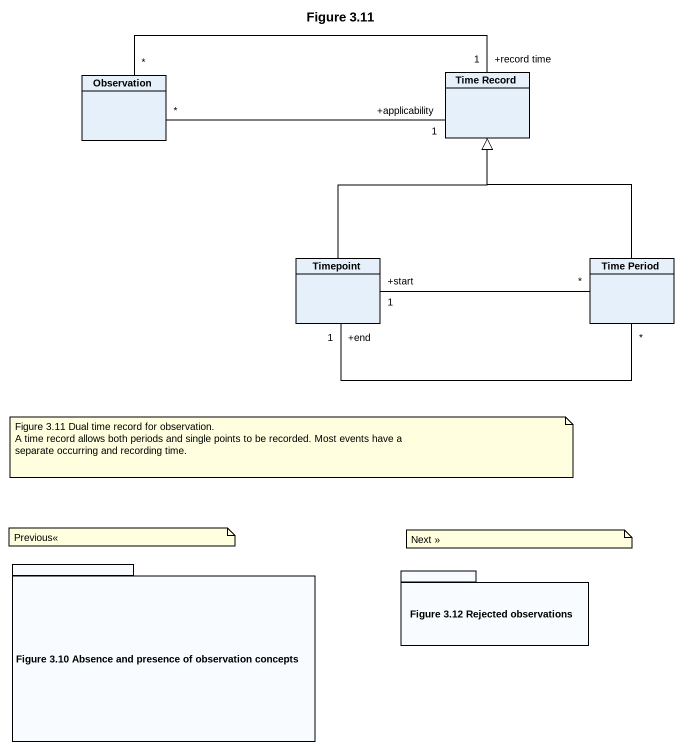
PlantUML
@startuml
title Figure 3.11
hide circle
hide empty members
class Observation
class "Time Record" as Time_Record
class Timepoint
class "Time Period" as Time_Period
package "Figure 3.10 Absence and presence of observation concepts" as Figure_3_10_Absence_and {
}
package "Figure 3.12 Rejected observations" as Figure_3_12_Rejected {
}
Time_Record "+record time\n1" -left- "*" Observation
Time_Record "+applicability\n1" -left- "*" Observation
Timepoint -up-|> Time_Record
Timepoint "+end\n1" -right- "*" Time_Period
Timepoint "+start\n1" -right- "*" Time_Period
Time_Period -up-|> Time_Record
note as N1
  Figure 3.11 Dual time record for observation.
  A time record allows both periods and single points to be recorded. Most events have a
  separate occurring and recording time.
end note
note as N2
  Previous<<
end note
note as N3
  Next >>
end note
@enduml
